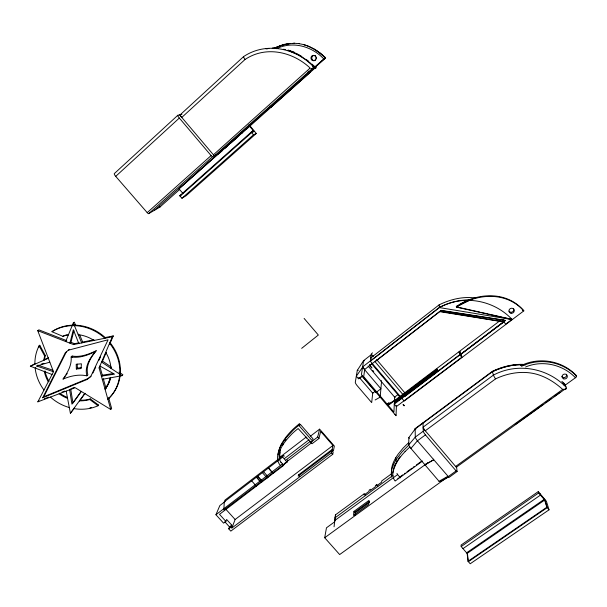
<?xml version="1.0" encoding="UTF-8"?>
<svg xmlns="http://www.w3.org/2000/svg" width="607" height="607" viewBox="0 0 607 607"><rect width="100%" height="100%" fill="white"/><g stroke="black" fill="none" stroke-linecap="round" stroke-linejoin="round"><path stroke-width="0.91" d="M448.171 476.745L447.791 476.343L439.02 481.26L410.916 448.421A3.384 0.751 53.3 0 1 408.799 444.741L408.815 437.639L415.165 428.967L492.459 371.643C502.035 367.144 512.574 364.314 523.219 364.701L523.097 364.382C512.475 364.003 501.943 366.825 492.376 371.325L415.158 428.595L415.287 437.108A3.407 0.728 53.2 0 0 417.434 440.796L449.021 477.421L457.101 471.51L456.585 467.033L566.164 388.245M404.687 396.257L404.71 394.725M404.732 393.617L404.74 392.721L376.689 359.64M399.482 400.188L399.527 398.64M399.558 397.524L399.588 396.682L371.545 363.676M392.752 472.815L394.375 465.774L399.945 456.79M408.382 442.943L403.223 447.974L398.116 454.173L395.802 457.693L395.711 460.379C392.805 465.357 390.331 471.275 391.705 477.125M396.424 405.635L396.037 415.734L363.54 377.668A3.422 0.751 52.2 0 1 361.506 374.102L363.57 360.672L371.18 354.754A3.285 0.66 52 0 1 373.373 356.301M436.888 370.748L394.535 402.744L394.58 401.622L436.805 369.709L437.761 370.854M284.402 456.092L283.173 455.508L225.045 500.054L224.309 501.814L223.801 509.963L287.073 462.117L287.756 459.886M334.07 526.77L335.474 514.842L364.17 493.825L364.041 495.031L369.041 491.367L369.155 490.168L370.407 489.257L370.3 490.448L375.323 486.768L375.422 485.585L376.674 484.667L376.583 485.85L381.628 482.155L381.704 480.979L391.447 473.847M381.568 381.279L380.164 397.145L375.134 399.975M334.943 520.298L335.474 514.842M376.037 392.479L361.992 376.037L358.471 378.76L356.309 376.226L362.561 367.243L380.908 388.768L376.037 392.479L376.097 391.864M278.112 454.711L278.272 453.33M372.797 392.547L371.681 402.608L357.288 385.802A3.399 0.782 52.2 0 1 355.292 382.243L357.288 370.414L363.57 360.672A3.278 0.69 52 0 1 364.458 360.877M354.936 515.244L355.232 512.763L369.511 502.368M353.987 511.352L353.479 515.472L368.639 504.44L369.01 500.396L353.987 511.352L355.232 512.763M370.376 360.907L371.18 354.754M396.06 415.165L394.96 414.475M364.686 369.739L363.684 376.651L393.935 412.092L394.603 397.145L398.238 394.391M358.471 378.745L358.608 377.895M457.101 471.51L456.123 470.918L339.654 554.555L324.699 537.741L326.467 527.809L334.852 521.694M225.106 501.526L219.855 505.548L215.94 514.728L223.566 523.143L225.88 521.383L226.646 519.478L231.775 525.146L229.469 526.884L228.725 528.818L230.812 531.125L332.742 454.286L333.16 452.147L331.915 450.713L298.189 476.184L298.545 474.864L332.166 449.453L332.962 445.462L320.663 431.342L318.948 438.482L312.097 443.709L298.151 428.542A80.792 74.259 10.8 0 0 292.05 433.777C285.184 440.917 274.781 452.177 280.95 462.519M231.775 525.146L231.039 527.073L231.889 528.007L331.49 452.845L331.915 450.713M310.83 442.268L317.681 437.032L319.608 429.149L334.351 446.069L333.41 450.887L332.166 449.453M278.522 451.919C280.738 442.723 286.944 435.082 293.651 428.679A84.927 78.106 10.4 0 1 299.274 423.898L300.495 424.543L313.022 438.876L312.476 441.008L298.819 425.401L299.274 423.898M73.91 330.648L70.966 342.31L69.934 343.175L73.341 329.677L78.796 343.501M310.867 442.124L311.012 441.57M306.52 438.087L306.717 437.344M280.373 449.726L279.463 454.37L280.047 458.414M273.142 473.422L268.408 467.967L273.142 473.422L283.613 465.44L284.137 463.74L311.763 442.655M224.309 501.814L282.657 457.117L283.173 455.508M281.094 462.162L283.613 465.44M282.665 445.288L283.067 444.066M280.449 465.47C274.698 459.499 278.712 449.848 281.898 443.315M262.383 472.648L267.148 477.997L273.173 473.323M267.148 477.997L261.177 482.55L256.45 477.125L261.177 482.55M263.582 471.73L268.34 477.087M225.88 521.383L219.499 514.341L261.207 482.451M251.662 480.865L256.412 486.184M231.889 528.007L235.121 519.501L332.962 445.462M463.338 308.424L456.388 306.869L470.258 299.957L470.22 299.524L472.185 299.365M75.784 325.633L74.335 322.173L73.303 322.97L65.67 341.513L66.717 340.664L38.863 329.844L37.733 330.663L53.484 371.719L37.846 401.834L75.2 387.714L110.747 409.49L111.635 408.45L108.607 397.638M110.747 409.49L99.078 367.925L112.356 336.756L113.266 335.914L104.965 337.583M109.419 344.419L110.125 342.773L109.579 343.289A44.136 40.07 40.1 0 1 107.871 399.269L108.418 398.655A44.061 40.001 40.1 0 0 110.125 342.773M102.226 361.818L106.271 352.318M109.95 343.683L113.266 335.914M395.172 465.478L397.137 461.76L395.711 460.379L397.198 458.042L402.024 451.874L408.374 445.546M92.917 373.024L95.731 367.06M98.941 360.239L100.55 356.833M68.318 350.209L108.069 339.783L90.746 376.537L87.226 379.413L42.71 397.767L65.245 352.872L69.35 349.329M42.71 397.767L43.803 396.766L66.284 351.992M281.375 444.885L286.208 437.708L293.173 430.196A85.276 78.379 10.5 0 1 298.819 425.401M395.802 457.693C392.919 462.648 390.46 468.528 391.826 474.34M66.224 374.997L67.165 373.472M63.06 379.087C67.559 372.645 71.937 365.111 71.14 356.962L72.165 356.059C80.587 357.485 88.925 354.222 96.376 350.626C90.883 357.227 85.337 365.915 87.856 374.868L86.884 375.824C78.849 374.079 70.495 375.93 63.06 379.087L65.199 376.552M81.141 391.356L71.945 404.163L69.676 389.8M73.493 402.388L81.05 391.864M66.193 391.12L70.397 413.261L84.722 393.541M74.153 408.428L70.397 413.261M79.646 400.863L85.139 393.306M285.138 440.69L285.889 439.665M408.799 444.741L415.287 437.108L423.276 431.205L422.965 422.806M410.916 448.421L417.434 440.796L425.446 434.885A3.414 0.698 53.1 0 1 423.276 431.205M74.403 407.95L73.804 408.572A44.136 40.07 40.1 0 0 98.046 405.726L98.607 405.112L90.337 398.928A35.024 31.799 40.1 0 1 80.018 400.225L79.426 400.832A35.085 31.845 40.1 0 0 89.76 399.535L90.337 398.928M102.28 379.345L121.992 375.68L122.864 374.724L118.949 372.114M119.776 374.2L120.3 373.631M405.051 451.57L409.991 446.866M111.551 367.796L111.005 368.358A35.085 31.845 40.1 0 0 105.709 352.356M99.078 367.925L100.018 367L102.545 376.014M325.284 58.242L324.57 58.909M76.338 369.033L81.095 368.54L81.406 363.813L76.216 364.261L76.338 369.033L77.339 368.1L81.3 367.698M181.933 114.298L177.828 115.277L114.427 173.496A3.339 0.895 47.5 0 0 115.717 176.364L147.213 212.64A1.646 0.448 48.2 0 0 148.685 213.649L159.952 207.025L179.657 189.46M37.846 401.834L38.947 400.817M115.717 176.364L179.315 118.054A3.422 0.653 48.7 0 1 177.828 115.277M310.412 68.31C293.158 51.929 266.109 45.275 245.008 59.516L181.789 117.432A3.384 0.645 48.7 0 1 180.317 114.685L243.589 56.618C265.851 41.58 296.368 47.915 313.887 67.263L315.951 67.111M147.213 212.64L211.099 155.589L179.315 118.054M309.737 68.409L213.421 154.8L214.59 155.696L313.394 67.582M148.685 213.649L212.488 156.727L217.974 154.041M312.946 66.869L314.547 67.21L324.798 58.113M154.444 210.265L325.443 57.817L319.927 53.014L314.509 49.288M313.72 66.816L315.314 67.157L324.502 58.962L323.986 58.477M178.944 188.83L249.925 125.816L178.944 188.83L183.177 193.694M267.657 108.433L270.881 107.34L310.291 72.218L307.946 72.499M222.473 150.528L219.226 153.427L218.831 152.516M225.076 148.214L227.033 146.469M230.941 142.986L238.809 135.976M241.442 133.631L242.754 132.455M246.715 128.927L315.761 67.4M248.953 124.655L256.291 133.472L185.97 195.811L181.941 198.254L179.755 195.712L253.127 130.437M180.104 196.122L251.602 132.607L254.47 131.287M252.254 132.334L253.665 131.082L249.431 126.013M181.941 198.254L253.453 134.822L256.291 133.472M387.099 404.201L389.17 402.388M391.712 402.282L388.268 405.294L501.723 319.373M394.929 399.975L388.882 404.163M381.09 381.249L381.606 380.794M37.733 330.663L73.515 344.564L74.532 343.699L79.145 342.773M78.811 334.138L78.204 334.639A35.085 31.845 40.1 0 1 94.032 340.436M35.813 367.478L35.138 368.032A44.136 40.07 40.1 0 0 43.97 390.035M53.484 371.719L36.746 366.051L37.869 365.133L52.801 370.187M91.004 376.158L88.197 378.449L43.803 396.766M45.335 355.535A35.024 31.799 40.1 0 0 44.478 359.716L43.818 360.262A35.085 31.845 40.1 0 1 44.675 356.074L45.335 355.535L39.774 345.254L39.106 345.77A44.136 40.07 40.1 0 0 34.887 364.2M52.043 374.496L30.35 366.203L34.903 363.775M301.664 348.35L318.326 335.034L304.115 318.425M51.959 331.71A44.136 40.07 40.1 0 1 104.859 338.266L105.413 337.75A44.061 40.001 40.1 0 0 52.612 331.21L51.959 331.71L62.923 336.354L63.553 335.846A35.024 31.799 40.1 0 1 67.278 334.738M74.426 325.648L75.04 325.162M299.615 425.234L300.495 424.543M72.203 325.648L72.825 325.162M371.294 353.851L372.561 352.864M475.797 298.098C463.232 296.17 450.402 299.297 439.134 304.843L370.763 357.948A3.316 0.675 52 0 1 371.461 358.024M470.258 299.957C459.552 299.638 448.975 302.635 439.43 307.332L362.607 366.932L364.731 369.428L441.13 310.374L505.305 320.291L503.605 321.566L505.73 324.161L512.118 319.343L505.138 317.78M439.46 307.59L370.331 361.211L404.179 401.037L523.833 310.867C506.822 290.503 476.616 292.468 456.32 306.497L456.434 307.127L512.225 319.608C493.878 299.964 463.095 294.236 439.46 307.59L512.225 319.608M359.048 377.622L359.883 378.169L362.683 376.006M306.201 437.07L281.413 456.077A3.21 2.967 18.3 0 0 280.335 458.695M310.609 436.038L319.608 429.149M284.539 458.497L309.031 439.764M375.354 391.189L372.721 393.199L359.883 378.169M285.874 460.038L310.511 441.213M215.94 514.728L282.354 464.014M438.102 370.429L437.055 369.185L394.413 401.417L395.536 402.737M459.15 352.842L460.592 351.757M228.725 528.818L231.039 527.073M459.704 354.723L394.292 404.11L396.386 406.569L461.813 357.257L461.252 354.071L459.165 351.559L459.704 354.723L461.813 357.257M460.167 354.632L503.689 321.778L440.136 311.323L375.065 361.704L404.687 396.599L505.403 320.557L441.16 310.64L439.817 311.664L503.59 321.93M461.252 354.071L503.992 321.809M562.826 383.412L564.556 383.799L566.293 387.441C547.855 367.857 517.21 362.341 493.385 375.134L423.125 427.138A3.376 0.683 53 0 0 425.279 430.773L495.487 378.927C509.963 371.954 527.392 369.86 542.453 376.279C549.79 379.269 556.422 383.791 562.302 389.064C562.735 389.686 563.516 389.239 564.131 389.208M334.981 517.839L392.797 475.547M334.669 520.594L397.623 474.591L396.948 473.369M397.843 478.475L398.496 478.005M399.664 477.148L400.172 476.783M400.559 476.495L402.82 474.849M404.459 473.657L405.21 473.103M406.986 471.814L407.745 471.26M408.086 471.009L411.842 468.27M413.063 467.375L414.338 466.449M416.356 464.977L420.962 461.623M422.571 461.024L395.142 481.025L394.77 480.569A10.6 9.765 5.2 0 1 393.07 476.184L392.964 475.592M354.222 512.513L369.549 501.352M324.699 537.741L427.829 462.746M563.592 384.049L564.396 383.465L562.666 383.078M575.474 375.93L576.202 375.399L576.627 376.196C562.636 361.4 539.691 357.417 521.474 366.317M576.475 376.742A1.753 0.569 -36.7 0 1 575.459 377.736L565.193 385.134L563.531 384.755M562.689 389.413L455.614 466.449L456.585 467.033M515.206 424.528L520.04 421.061M521.421 420.067L539.502 407.062M540.2 406.561L542.999 404.55M545.807 402.532L547.916 401.015M549.32 399.998L551.437 398.48M554.252 396.454L556.376 394.929M557.787 393.913L559.912 392.388M444.627 479.211L440.872 481.237M538.295 491.594L461.039 545.086L461.199 546.55L467.124 553.417L468.043 561.27L470.197 563.766L549.039 509.827L546.376 501.238L538.295 491.594L538.69 492.93L544.661 500.047L546.861 507.232L549.039 509.827M461.199 546.55L538.69 492.93M462.989 548.622L540.496 495.077L540.093 493.734M466.601 552.81L544.13 499.417M467.124 553.417L544.661 500.047M468.043 561.27L546.861 507.232M179.755 195.712L181.121 194.9M424.93 464.256L424.946 464.81L433.656 459.787L433.618 459.165M424.946 464.81L433.656 459.795M444.673 479.173L448.763 476.874M459.552 304.797L461.995 303.477M457.481 305.913L458.133 305.564M456.434 307.127C476.707 293.181 506.253 291.178 523.833 310.867M462.891 303.007L464.787 302.043M456.32 306.497L456.881 306.224M218.588 153.738L219.514 153.283L218.793 152.433M465.797 301.55L466.836 301.057M253.665 131.082L251.245 132.182L253.453 134.822M273.605 48.294L285.055 44.174L294.281 43.272M273.947 48.325L281.269 45.328L289.706 43.499M274.273 48.348L281.587 45.366M44.296 359.632L48.56 357.751M30.35 366.203L48.325 358.274M492.459 371.643C502.801 366.803 514.273 363.927 525.745 364.845M276.58 48.712C292.491 40.775 312.036 46.276 323.812 58.955M521.193 365.551C539.357 356.666 562.257 360.641 576.202 375.399M469.021 300.078L470.167 299.6M520.844 365.308L523.097 364.382M520.958 365.619L523.219 364.701M44.273 398.807L48.704 397.13M62.013 392.099L64.676 391.09M71.77 388.412L74.433 387.403M525.601 366.977C542.514 359.875 562.848 364.503 575.459 377.736M41.337 364.086L43.939 363.305M36.746 366.051L49.804 362.129M282.399 45.138L289.994 43.537M212.488 156.727L211.099 155.589M81.907 342.211L93.895 339.806M73.515 344.564L112.356 336.756M266.033 48.917L267.808 48.598M113.539 373.487L102.317 375.202L101.384 376.158L114.511 374.147L99.897 366.013M267.088 48.704L268.878 48.477M292.741 43.401L294.562 43.317M456.654 306.383L457.602 306.459M272.437 48.219L275.244 48.234M272.24 48.226L274.88 48.241M293.993 43.234L299.35 43.681M313.075 66.907L314.934 67.187L311.497 64.061M71.14 356.962C79.585 358.388 87.947 355.118 95.42 351.514C89.912 358.13 84.35 366.84 86.884 375.824M283.621 49.228L285.358 49.569M298.803 43.598L304.319 44.736M313.091 66.793L314.934 67.187M464.211 308.622L477.254 311.535M478.126 311.732L479.864 312.119M480.736 312.317L487.702 313.872M488.574 314.069L501.648 316.998M502.52 317.195L504.265 317.582M288.408 50.191L290.973 50.95M287.953 50.343L298.234 54.653M287.984 50.191L294.949 52.801M304.061 44.698L309.456 46.58M303.796 44.66C311.968 47.058 319.107 51.997 325.238 57.809L325.648 57.824L320.147 53.029L314.745 49.311L309.213 46.549M70.184 342.007L74.532 343.699M291.823 51.284L294.372 52.293M295.715 53.173L299.539 55.154M300.306 55.601L301.823 56.504M298.94 55.07L306.656 60.101M111.119 366.901L102.507 361.157L101.574 362.076L121.992 375.68M89.76 399.535L98.046 405.726M306.36 59.577L308.614 61.292M308.037 61.208L310.814 63.439M311.975 64.107L315.314 67.157M561.847 381.371L563.88 383.192M224.909 521.853L229.469 526.884M225.394 508.749L235.121 519.501M262.399 481.541L257.641 476.207L262.368 481.639M298.545 474.864L299.782 476.267M282.657 457.117L287.073 462.117M317.681 437.032L318.948 438.482M331.49 452.845L332.742 454.286M364.17 493.825L365.406 495.236M376.674 484.667L377.911 486.086M397.623 474.591L400.408 477.815M408.815 437.639L409.406 438.337M394.535 402.744L437.146 370.217L437.055 369.185M415.158 428.595L415.734 429.27M415.165 428.967L415.712 429.604M370.877 357.03L371.537 357.804M399.353 397.684L400.476 399.011M423.17 428.292L456.654 467.671M372.721 370.346L373.707 371.514M368.062 365.953L395.172 397.782M425.446 434.885L456.123 470.918M179.611 114.852L214.294 155.84M269.827 106.066L270.881 107.34M308.06 71.042L309.13 72.354M495.449 378.867L493.453 375.331M39.106 345.77L44.675 356.074M79.775 335.14L82.681 342.06L81.687 342.917L73.303 322.97M502.839 319.434L503.605 321.566M544.585 499.098L547.211 507.649L468.384 561.672L467.291 552.324M103.304 378.715L106.081 388.624M492.376 371.325L493.385 375.134M70.693 388.814L72.946 403.139M279.948 457.079L280.032 457.663A10.289 9.53 17.6 0 0 280.237 458.573M439.134 304.843L439.43 307.332M72.165 356.059L72.263 357.235M77.241 364.139L77.339 368.1M566.551 374.269A2.648 2.436 -15.2 0 1 561.832 376.568M440.765 481.108A2.36 2.162 1.8 0 1 438.982 481.45M397.099 461.73A63.887 58.34 1.1 0 1 405.089 451.6M392.759 475.584A25.077 23.074 3.8 0 1 395.347 465.561M566.414 388.503A3.407 2.064 16.8 0 1 564.32 389.588M522.551 310.481A1.768 0.432 -37.8 0 1 522.968 310.268M513.659 308.728A2.648 2.504 -18.7 0 1 508.962 311.133M315.974 59.463A2.625 2.504 -86.2 0 1 312.264 60.047A2.625 2.504 -86.2 0 1 312.173 56.117A2.625 2.504 -86.2 0 1 315.906 56.466M316.293 57.301A2.625 2.504 -86.2 0 1 316.323 58.598M314.821 60.586A2.618 2.496 -86.1 0 1 311.793 57.703A2.618 2.496 -86.1 0 1 315.443 55.723M245.016 59.516A3.49 0.417 55.8 0 1 243.574 56.929M314.069 67.832A3.225 1.381 5.1 0 1 311.254 68.705M159.717 206.19A1.571 0.41 48.4 0 1 159.952 207.025M316.179 67.665A3.156 1.244 9.8 0 1 314.289 68.477M357.288 370.414A3.27 0.721 52.1 0 1 358.198 370.589M388.784 404.027A2.276 2.147 5.2 0 1 387.069 404.383M69.312 407.54A44.136 40.07 40.1 0 1 50.419 397.084M67.567 398.382A35.085 31.845 40.1 0 1 59.122 393.791L59.752 393.192A35.024 31.799 40.1 0 0 67.627 397.555M62.923 336.354A35.085 31.845 40.1 0 1 68.401 334.882M98.607 405.112A44.061 40.001 40.1 0 1 97.234 405.696M91.452 407.532A44.061 40.001 40.1 0 1 89.95 407.858M38.765 347.363A44.061 40.001 40.1 0 1 39.774 345.254M110.224 379.557A35.024 31.799 40.1 0 1 105.58 388.541M279.744 457.071A24.326 22.535 16.1 0 1 280.123 452.511M404.103 405.324L404.095 405.871L403.033 404.619L404.103 405.324M369.898 364.541L369.769 365.513L371.932 368.054A3.392 0.706 52.1 0 1 369.898 364.541M110.299 377.858L108.251 383.806L105.026 389.133A35.085 31.845 40.1 0 0 110.299 377.858M48.909 381.196L48.264 381.773A35.085 31.845 40.1 0 1 44.303 371.537L44.964 370.976A35.024 31.799 40.1 0 0 48.909 381.196M563.766 378.844A2.656 2.451 -15.1 0 0 567.325 376.029A2.656 2.451 -15.1 0 0 563.061 374.663A2.656 2.451 -15.1 0 0 563.766 378.844M511.011 313.242A2.663 2.519 -18.6 0 0 514.159 309.949A2.663 2.519 -18.6 0 0 509.698 309.084A2.663 2.519 -18.6 0 0 511.011 313.242M315.564 59.509A2.64 2.511 -86.3 0 0 313.698 55.389A2.64 2.511 -86.3 0 0 311.216 59.16A2.64 2.511 -86.3 0 0 315.564 59.509"/></g></svg>
